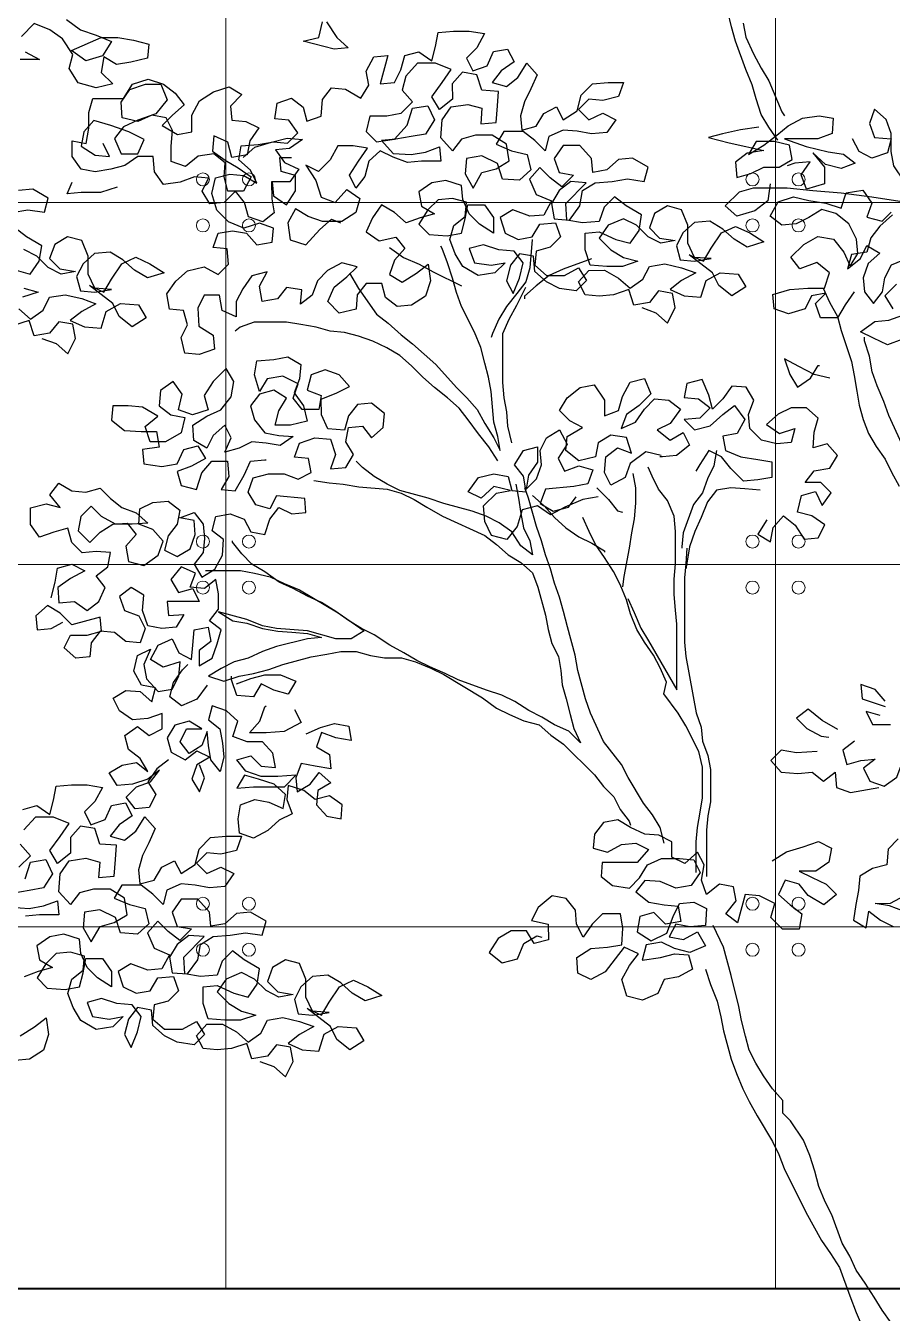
# Model space of a CAD drawing. Header units: millimetres. Extents: x 1564 to 2013, y 216 to 285.
# Drawn here: x 1677.94 to 1680.602, y 225.075 to 229.03 of the extents above; entities that cross this region are included whole.
import ezdxf

# ---------------------------------------------------------------- set-up
doc = ezdxf.new("R2010")
doc.units = ezdxf.units.MM
doc.header["$LTSCALE"] = 10
doc.layers.get('0').update_dxf_attribs({"color": 90})
doc.layers.add('CINZA', color=252, linetype='Continuous', lineweight=13)
doc.layers.add('PN 06', color=1, linetype='Continuous', lineweight=40)
doc.layers.add('ÁRVORE PRESERVADA', color=252, linetype='Continuous')

# ---------------------------------------------------------------- blocks, each defined once
blk = doc.blocks.new('A$C338F7350')
for points in [[(4.5165, 10.3636), (4.5265, 10.3093), (4.5562, 10.245), (4.5859, 10.1907), (4.6156, 10.1413), (4.6651, 10.0227), (4.675, 10.0079)], [(4.6504, 9.914), (4.6157, 9.9634), (4.586, 10.0128), (4.5662, 10.0721), (4.5513, 10.1264), (4.5266, 10.1857), (4.4869, 10.2944), (4.4721, 10.3487), (4.4572, 10.408)], [(2.9161, 10.3677), (2.9557, 10.3084), (3.0002, 10.2689), (2.9458, 10.2639), (2.8272, 10.2935), (2.8865, 10.3084), (2.9013, 10.3677)], [(1.9177, 10.3767), (1.9721, 10.3372), (2.0314, 10.3175), (2.0908, 10.2928), (2.0562, 10.2384), (1.992, 10.2186), (1.9376, 10.2581), (2.0512, 10.3076), (2.1155, 10.3076), (2.1748, 10.2978), (2.2341, 10.283), (2.2292, 10.2287), (2.165, 10.2138), (2.1106, 10.2039), (2.0612, 10.2335), (2.0513, 10.1741), (2.0958, 10.1297), (2.0316, 10.1148), (1.9624, 10.1345), (1.9278, 10.1889), (1.9425, 10.2432), (1.9029, 10.3025), (1.8535, 10.3371), (1.7941, 10.3617), (1.7448, 10.3123)], [(1.7596, 10.253), (1.814, 10.2233), (1.7399, 10.2233)], [(4.1271, 9.271), (4.1815, 9.2513), (4.226, 9.2118), (4.2556, 9.2711), (4.2456, 9.3255), (4.1913, 9.3353), (4.1567, 9.2908), (4.0974, 9.2808), (4.0776, 9.3401), (4.0183, 9.3203), (3.9639, 9.3153), (3.9096, 9.3202), (3.8848, 9.3696), (3.9243, 9.4141), (3.9836, 9.4142), (4.038, 9.3846), (4.0825, 9.3451), (4.1319, 9.3797), (4.1566, 9.4292), (4.2159, 9.4391), (4.2802, 9.4243), (4.3345, 9.4046), (4.2802, 9.3749), (4.2357, 9.3403), (4.2901, 9.3156), (4.3544, 9.3107), (4.3741, 9.375), (4.4284, 9.4047), (4.4976, 9.3998), (4.5273, 9.3504), (4.473, 9.3158), (4.4235, 9.3553), (4.3988, 9.4047), (4.3098, 9.4738), (4.3642, 9.4491), (4.3938, 9.4986), (4.4332, 9.5579), (4.4876, 9.5827), (4.542, 9.558), (4.5964, 9.5235), (4.5321, 9.5036), (4.4827, 9.5333), (4.4382, 9.5728), (4.3887, 9.6024), (4.3294, 9.5974), (4.285, 9.5578), (4.2603, 9.5083), (4.2752, 9.454), (4.3296, 9.4491), (4.3938, 9.459), (4.3295, 9.4639), (4.3048, 9.5183), (4.3047, 9.5875), (4.2799, 9.6467), (4.2256, 9.6615), (4.1762, 9.6318), (4.1565, 9.5774), (4.196, 9.5379), (4.2553, 9.5281), (4.201, 9.5182), (4.1515, 9.5428), (4.107, 9.5873), (4.0576, 9.6119), (3.9983, 9.5872), (3.9637, 9.5377), (4.0083, 9.4933), (4.0577, 9.4637), (4.1121, 9.4489), (4.0528, 9.4291), (3.9935, 9.429), (3.9292, 9.4339), (3.9094, 9.4932), (3.9093, 9.5574), (3.9637, 9.5624), (4.028, 9.5328), (4.0824, 9.5181), (4.1169, 9.5675), (4.1268, 9.6268), (4.0674, 9.6614), (4.0229, 9.6959), (3.9834, 9.6564), (3.9637, 9.602), (3.8994, 9.597), (3.8401, 9.6068), (3.8351, 9.671), (3.9141, 9.7502), (3.8548, 9.7551), (3.8103, 9.7205), (3.7807, 9.671), (3.7907, 9.6117), (3.85, 9.6068), (3.8895, 9.6612), (3.8993, 9.7205), (3.9487, 9.7502), (4.013, 9.7552), (4.0723, 9.7652), (4.1365, 9.7553), (4.1513, 9.8097), (4.092, 9.8443), (4.0376, 9.8393), (3.9931, 9.7997), (3.9388, 9.7898), (3.9338, 9.8441), (3.8893, 9.8935), (3.825, 9.8935), (3.7905, 9.844), (3.8103, 9.7896), (3.8647, 9.7798), (3.8202, 9.7353), (3.7757, 9.7698), (3.7361, 9.8093), (3.6966, 9.7648), (3.7214, 9.7055), (3.7807, 9.6809), (3.7511, 9.6265), (3.6968, 9.6215), (3.6325, 9.6462), (3.5831, 9.6165), (3.6029, 9.5572), (3.6524, 9.5325), (3.7067, 9.5424), (3.7363, 9.5919), (3.7956, 9.5969), (3.8155, 9.5425), (3.7759, 9.503), (3.7216, 9.4881), (3.7167, 9.4337), (3.7612, 9.3942), (3.8304, 9.3943), (3.8848, 9.424), (3.9145, 9.3746), (3.875, 9.335), (3.8107, 9.3448), (3.7612, 9.3695), (3.7167, 9.409), (3.7117, 9.4683), (3.6574, 9.4781), (3.6228, 9.4336), (3.608, 9.3743), (3.6328, 9.3249), (3.6574, 9.3842), (3.6722, 9.4435), (3.6376, 9.488), (3.5783, 9.4929), (3.5189, 9.5126), (3.4646, 9.4977), (3.4844, 9.4434), (3.5487, 9.4335), (3.603, 9.4435), (3.5635, 9.4039), (3.4993, 9.394), (3.4399, 9.4285), (3.4102, 9.4779), (3.3904, 9.5323), (3.4052, 9.5866), (3.4496, 9.6213), (3.4545, 9.6756), (3.4001, 9.6904), (3.3458, 9.6854), (3.3063, 9.6459), (3.2717, 9.5915), (3.3113, 9.552), (3.3805, 9.5471), (3.4349, 9.557), (3.4496, 9.6114), (3.4595, 9.6658), (3.5237, 9.6658), (3.5584, 9.6164), (3.5584, 9.5571), (3.504, 9.5917), (3.4645, 9.6312), (3.4397, 9.6855), (3.4347, 9.7399), (3.3754, 9.7596), (3.321, 9.7497), (3.2716, 9.715), (3.2816, 9.6607), (3.331, 9.631), (3.2767, 9.6162), (3.2223, 9.5964), (3.1778, 9.6359), (3.1283, 9.6655), (3.0938, 9.616), (3.0691, 9.5616), (3.1186, 9.5271), (3.1828, 9.5419), (3.2175, 9.4975), (3.178, 9.453), (3.1582, 9.3986), (3.2077, 9.369), (3.262, 9.4036), (3.3065, 9.4383), (3.3164, 9.374), (3.2967, 9.3147), (3.2424, 9.2801), (3.188, 9.2751), (3.1435, 9.3096), (3.1286, 9.364), (3.0693, 9.3639), (3.0347, 9.3194), (3.0299, 9.265), (2.9656, 9.2501), (2.9211, 9.2946), (2.9458, 9.349), (2.9951, 9.3886), (3.0346, 9.4281), (2.9753, 9.4429), (2.921, 9.4132), (2.8815, 9.3736), (2.8618, 9.3192), (2.8173, 9.2846), (2.8222, 9.339), (2.7629, 9.3488), (2.7283, 9.3043), (2.669, 9.2944), (2.6591, 9.3537), (2.6887, 9.408), (2.6294, 9.3932), (2.5948, 9.3437), (2.5702, 9.2943), (2.5702, 9.235), (2.5158, 9.2596), (2.5059, 9.3189), (2.4466, 9.3189), (2.4219, 9.2694), (2.4269, 9.2002), (2.4813, 9.1657), (2.4863, 9.1113), (2.427, 9.0915), (2.3727, 9.0964), (2.3578, 9.1557), (2.3824, 9.2051), (2.3676, 9.2595), (2.3132, 9.2644), (2.3033, 9.3237), (2.3378, 9.3731), (2.3823, 9.4127), (2.4465, 9.4276), (2.5009, 9.398), (2.5404, 9.4376), (2.5354, 9.4969), (2.481, 9.5018), (2.5007, 9.5562), (2.5551, 9.5661), (2.6095, 9.5563), (2.6491, 9.5118), (2.7084, 9.5217), (2.7133, 9.5761), (2.6589, 9.5958), (2.5996, 9.576), (2.5402, 9.6007), (2.4957, 9.6451), (2.4759, 9.7093), (2.4907, 9.7687), (2.545, 9.7835), (2.5994, 9.7787), (2.6488, 9.749), (2.6241, 9.7984), (2.5796, 9.8379), (2.5894, 9.8923), (2.6536, 9.8973), (2.7129, 9.9073), (2.7673, 9.9024), (2.8068, 9.9419), (2.7722, 9.9913), (2.7178, 9.9962), (2.7276, 10.0555), (2.782, 10.0754), (2.8265, 10.0408), (2.8414, 9.9865), (2.8957, 10.0063), (2.9006, 10.0705), (2.9352, 10.115), (2.9895, 10.1102), (3.0489, 10.0756), (3.0785, 10.1251), (3.0686, 10.1794), (3.0982, 10.2338), (3.1525, 10.2388), (3.123, 10.13), (3.1773, 10.135), (3.202, 10.1845), (3.2168, 10.2389), (3.2711, 10.2537), (3.3206, 10.2192), (3.3354, 10.2736), (3.3452, 10.3279), (3.4045, 10.3329), (3.4638, 10.333), (3.5231, 10.3232), (3.4935, 10.2688), (3.454, 10.2292), (3.4788, 10.1798), (3.5331, 10.1996), (3.5578, 10.254), (3.6122, 10.2639), (3.6369, 10.2145), (3.5875, 10.1799), (3.553, 10.1354), (3.6073, 10.1206), (3.6518, 10.1552), (3.6863, 10.2096), (3.7259, 10.1652), (3.7013, 10.1108), (3.6766, 10.0614), (3.6618, 10.007), (3.6668, 9.9526), (3.7212, 9.9675), (3.7508, 10.0169), (3.8002, 10.0417), (3.8249, 9.9923), (3.8793, 10.0269), (3.894, 10.0863), (3.9385, 10.1308), (3.9978, 10.1358), (4.0571, 10.1358), (4.0374, 10.0815), (3.9781, 10.0666), (3.9237, 10.0715), (3.8842, 10.0319), (3.9238, 9.9924), (3.9781, 10.0172), (4.0276, 9.9925), (3.993, 9.943), (3.9337, 9.938), (3.8793, 9.9479), (3.825, 9.9528), (3.7706, 9.928), (3.7558, 9.8736), (3.7163, 9.9131), (3.6718, 9.9477), (3.5976, 9.9476), (3.568, 9.8982), (3.6273, 9.8735), (3.6867, 9.8587), (3.7015, 9.7994), (3.6571, 9.7599), (3.5928, 9.7647), (3.573, 9.824), (3.5137, 9.8536), (3.4544, 9.8437), (3.4495, 9.7844), (3.4792, 9.73), (3.5137, 9.7894), (3.5681, 9.8043), (3.6175, 9.834), (3.6075, 9.8982), (3.5531, 9.9327), (3.4889, 9.9327), (3.4345, 9.9178), (3.4, 9.8733), (3.3555, 9.9227), (3.3603, 9.9919), (3.3949, 10.0413), (3.4591, 10.0513), (3.5135, 10.0365), (3.5086, 9.9772), (3.5679, 9.9822), (3.5728, 10.0464), (3.5777, 10.1008), (3.5134, 10.1057), (3.4936, 10.165), (3.4392, 10.1748), (3.3997, 10.1303), (3.3998, 10.071), (3.3504, 10.0314), (3.3207, 10.0808), (3.3602, 10.1352), (3.3948, 10.1847), (3.3354, 10.2093), (3.2662, 10.2093), (3.2218, 10.1598), (3.207, 10.1054), (3.2466, 10.061), (3.2022, 10.0164), (3.1478, 10.0065), (3.0835, 10.0064), (3.0688, 9.9471), (3.1083, 9.9076), (3.1775, 9.9176), (3.2269, 9.972), (3.2466, 10.0363), (3.3059, 10.0462), (3.3307, 9.9918), (3.2961, 9.9374), (3.2418, 9.9275), (3.1825, 9.9176), (3.1281, 9.9126), (3.1726, 9.8632), (3.2418, 9.8583), (3.2962, 9.8683), (3.3505, 9.8881), (3.3555, 9.8337), (3.2814, 9.8336), (3.227, 9.8287), (3.1727, 9.8484), (3.1232, 9.873), (3.0788, 9.8335), (3.064, 9.7741), (3.0294, 9.7296), (3.0047, 9.779), (3.0392, 9.8334), (3.0738, 9.8829), (3.0194, 9.8927), (2.9601, 9.8927), (2.9305, 9.8383), (2.886, 9.7937), (2.8366, 9.8184), (2.8762, 9.7591), (2.896, 9.6949), (2.9504, 9.6752), (2.9948, 9.7246), (3.0443, 9.6901), (3.0295, 9.6357), (2.9752, 9.6011), (2.901, 9.601), (2.8467, 9.6207), (2.7972, 9.6503), (2.7676, 9.5959), (2.7775, 9.5317), (2.8369, 9.512), (2.8912, 9.5713), (2.9356, 9.6109), (2.9702, 9.5961)], [(1.8238, 9.1525), (1.8782, 9.1328), (1.9227, 9.0933), (1.9523, 9.1526), (1.9424, 9.207), (1.888, 9.2168), (1.8534, 9.1723), (1.7941, 9.1624), (1.7743, 9.2216), (1.715, 9.2018)], [(1.7347, 9.2661), (1.7793, 9.2266), (1.8287, 9.2612), (1.8533, 9.3107), (1.9126, 9.3206), (1.9769, 9.3059), (2.0313, 9.2861), (1.9769, 9.2564), (1.9325, 9.2218), (1.9869, 9.1971), (2.0511, 9.1922), (2.0708, 9.2565), (2.1252, 9.2862), (2.1944, 9.2813), (2.2241, 9.2319), (2.1697, 9.1973), (2.1203, 9.2368), (2.0955, 9.2862), (2.0065, 9.3553), (2.0609, 9.3306), (2.0905, 9.3801), (2.13, 9.4394), (2.1843, 9.4642), (2.2387, 9.4395), (2.2931, 9.405), (2.2289, 9.3852), (2.1794, 9.4148), (2.1349, 9.4543), (2.0855, 9.4839), (2.0262, 9.4789), (1.9817, 9.4393), (1.957, 9.3899), (1.9719, 9.3355), (2.0263, 9.3306), (2.0905, 9.3406), (2.0263, 9.3454), (2.0015, 9.3998), (2.0014, 9.469), (1.9767, 9.5283), (1.9223, 9.543), (1.8729, 9.5133), (1.8532, 9.459), (1.8928, 9.4195), (1.9521, 9.4096), (1.8977, 9.3997), (1.8483, 9.4244), (1.8037, 9.4688), (1.7543, 9.4935)], [(1.7544, 9.3452), (1.8088, 9.3304), (1.7495, 9.3106)], [(1.7247, 9.4144), (1.7791, 9.3996), (1.8137, 9.449), (1.8235, 9.5084), (1.7641, 9.5429), (1.7196, 9.5775)], [(1.7097, 9.6368), (1.769, 9.6467), (1.8332, 9.6369), (1.848, 9.6912), (1.7887, 9.7258), (1.7343, 9.7208)], [(2.5971, 9.8472), (2.6415, 9.8868), (2.7058, 9.9066), (2.7651, 9.9215), (2.8244, 9.9166), (2.775, 9.882), (2.7206, 9.877), (2.7553, 9.8276), (2.8097, 9.8029), (2.7751, 9.7535), (2.7059, 9.7534), (2.706, 9.6891), (2.7159, 9.6348), (2.6715, 9.6001), (2.6171, 9.6199), (2.6022, 9.6742), (2.5676, 9.7187), (2.5231, 9.6741), (2.4688, 9.6692), (2.4391, 9.7185), (2.4637, 9.768), (2.4094, 9.7729), (2.355, 9.7531), (2.2908, 9.7431), (2.2561, 9.7925), (2.2511, 9.8518), (2.1918, 9.8518), (2.1424, 9.8171), (2.0881, 9.8022), (2.0288, 9.7923), (1.9744, 9.8021), (1.9397, 9.8515), (1.9397, 9.9108), (1.9941, 9.901), (2.0039, 9.9603), (2.0038, 10.0196), (2.0186, 10.074), (2.1372, 10.0741), (2.1718, 10.1285), (2.2311, 10.1484), (2.2904, 10.1286), (2.3349, 10.0941), (2.3696, 10.0496), (2.3251, 10.01), (2.2856, 9.9705), (2.3449, 9.9359), (2.3993, 9.9459), (2.3992, 10.0101), (2.4289, 10.0645), (2.4832, 10.0992), (2.5425, 10.119), (2.5919, 10.0894), (2.5475, 10.0448), (2.5525, 9.9905), (2.6069, 9.9856), (2.6563, 9.9609), (2.6217, 9.9115), (2.6119, 9.8571), (2.5526, 9.8472), (2.5377, 9.9065), (2.4833, 9.9311), (2.4785, 9.8718), (2.5279, 9.8372), (2.5774, 9.8076), (2.6268, 9.7731), (2.5972, 9.7187), (2.5379, 9.7186), (2.523, 9.773), (2.5279, 9.8274), (2.4834, 9.8619), (2.4241, 9.852), (2.3747, 9.8124), (2.3203, 9.8321), (2.3203, 9.8914), (2.3252, 9.9507), (2.3004, 10.0001), (2.246, 10.01), (2.1917, 9.9852), (2.1324, 10), (2.1274, 10.0593), (2.1619, 10.1087), (2.2212, 10.1286), (2.2805, 10.1286), (2.3053, 10.0693), (2.2609, 10.0149), (2.1917, 9.9902), (2.1373, 9.9654), (2.1028, 9.9209), (2.1275, 9.8616), (2.1918, 9.8617), (2.2165, 9.916), (2.1571, 9.9456), (2.0879, 9.9703), (2.0236, 9.99), (1.9841, 9.9455), (1.9743, 9.8911), (2.0287, 9.8566), (2.0831, 9.8517), (2.0583, 9.9011)], [(4.5762, 9.9633), (4.507, 9.9534), (4.4378, 9.9385), (4.3835, 9.9236), (4.4626, 9.9039), (4.5268, 9.8892), (4.5961, 9.8744), (4.5318, 9.8644), (4.4874, 9.8298), (4.4924, 9.7705), (4.5467, 9.7854), (4.5961, 9.8101), (4.6554, 9.8102), (4.7048, 9.8399), (4.6949, 9.8942), (4.6356, 9.909), (4.5664, 9.909), (4.5368, 9.8595), (4.596, 9.8942), (4.6454, 9.9337), (4.6899, 9.9684), (4.7442, 9.9981), (4.8085, 10.008), (4.8628, 9.9982), (4.8579, 9.9389), (4.8036, 9.9191), (4.6751, 9.9189), (4.7591, 9.8894), (4.8432, 9.8697), (4.9025, 9.8598), (4.947, 9.8253), (4.8927, 9.8055), (4.8333, 9.8202), (4.7839, 9.8647), (4.8284, 9.8103), (4.8285, 9.7461), (4.7593, 9.7263), (4.7395, 9.7806), (4.774, 9.8301), (4.7147, 9.8251), (4.6851, 9.8152)], [(4.5566, 9.731), (4.6852, 9.7311), (4.784, 9.7213), (4.8928, 9.7116), (5.0114, 9.6968), (5.135, 9.6772), (5.2338, 9.6575), (5.1745, 9.692), (5.1349, 9.7563), (5.0953, 9.8155), (5.0854, 9.8699), (5.0853, 9.9391), (5.0655, 9.9934), (5.021, 10.0329), (5.0012, 9.9785), (5.0211, 9.9242), (5.0853, 9.9193), (5.0705, 9.8649), (5.0113, 9.8451), (4.9618, 9.8698), (4.937, 9.9192)], [(2.7081, 9.754), (2.7131, 9.6997), (2.7626, 9.6651), (2.7971, 9.7195), (2.7971, 9.7788), (2.7427, 9.7936), (2.7377, 9.848), (2.7822, 9.848)], [(2.1128, 9.7331), (2.0486, 9.7132), (1.9745, 9.7132), (1.9201, 9.7082), (1.9398, 9.7527)], [(4.6209, 9.7459), (4.6111, 9.6816), (4.5617, 9.6421), (4.4925, 9.6222), (4.448, 9.6617), (4.5023, 9.7161), (4.5566, 9.731)], [(5.0905, 9.6277), (5.0411, 9.5832), (5.0066, 9.5387), (4.9918, 9.4843), (4.9325, 9.4744), (4.9177, 9.42), (4.9671, 9.4596), (4.9918, 9.509), (5.0412, 9.4794), (4.9968, 9.4398), (4.9771, 9.3854), (4.9821, 9.3311), (5.0167, 9.2866), (5.0513, 9.3311), (5.0611, 9.3855), (5.0858, 9.435), (5.1451, 9.4597)], [(5.1056, 9.3608), (5.0612, 9.3163), (5.0909, 9.2669)], [(4.9425, 9.331), (4.908, 9.2816), (4.8784, 9.2321), (4.8141, 9.2321), (4.7943, 9.2864), (4.8338, 9.326), (4.7794, 9.3161), (4.7548, 9.2666), (4.6905, 9.2468), (4.6362, 9.2665), (4.6312, 9.3209), (4.6954, 9.3407), (4.7646, 9.3457), (4.8288, 9.3458), (4.8486, 9.4051), (4.7991, 9.4446), (4.7349, 9.4198), (4.7002, 9.4643), (4.7496, 9.5137), (4.8039, 9.5434), (4.8633, 9.5336), (4.9028, 9.4842), (4.9276, 9.4299), (4.9572, 9.4793), (4.9522, 9.5337), (4.9225, 9.593), (4.8731, 9.6325), (4.8187, 9.6472), (4.7693, 9.6175), (4.7199, 9.5928), (4.6655, 9.5878), (4.621, 9.6223), (4.6506, 9.6767), (4.7099, 9.6966), (4.7692, 9.6818), (4.8335, 9.672), (4.8928, 9.6522), (4.9125, 9.7116), (4.9768, 9.7215), (5.0114, 9.6721), (4.9917, 9.6177), (5.051, 9.603), (5.0856, 9.6376)], [(3.005, 9.4034), (3.0397, 9.3441), (3.109, 9.2453), (3.1535, 9.2108), (3.2029, 9.1663), (3.2474, 9.1318), (3.3365, 9.0528), (3.4156, 8.9639), (3.4552, 8.9244), (3.4948, 8.8799), (3.5245, 8.8256), (3.5592, 8.7713), (3.5839, 8.7219), (3.574, 8.7762), (3.5591, 8.8306), (3.5491, 8.9492), (3.5392, 9.0035), (3.5243, 9.0579), (3.5094, 9.1172), (3.4846, 9.1765), (3.4351, 9.2753), (3.4153, 9.3296), (3.4004, 9.384), (3.3806, 9.4433), (3.3608, 9.4976), (3.3558, 9.5075)], [(3.1581, 9.5024), (3.2125, 9.4629), (3.2719, 9.4382), (3.3263, 9.4086), (3.4351, 9.3544)], [(3.7067, 9.5325), (3.6969, 9.4238), (3.6822, 9.3694), (3.6476, 9.3249), (3.6081, 9.2754), (3.5785, 9.226), (3.5538, 9.1716), (3.5489, 9.1568)], [(3.9341, 9.4586), (3.8255, 9.419), (3.7711, 9.3942), (3.7217, 9.3546), (3.6773, 9.315), (3.6773, 9.3052)], [(3.6284, 8.7516), (3.6135, 8.8158), (3.6085, 8.8702), (3.5985, 8.9245), (3.5936, 8.9838), (3.5934, 9.1716), (3.618, 9.226), (3.6476, 9.2804), (3.6822, 9.3496)], [(4.8239, 9.3458), (4.8487, 9.2914), (4.8784, 9.2371), (4.8932, 9.1827), (4.9329, 9.0641), (4.9428, 9.0098), (4.9528, 8.9505), (4.9627, 8.8961), (4.9776, 8.8418), (4.9974, 8.7874), (5.0271, 8.738), (5.0617, 8.6886), (5.0865, 8.6392), (5.1162, 8.5849)], [(3.5741, 8.6823), (3.5394, 8.7367), (3.4998, 8.786), (3.4602, 8.8404), (3.4256, 8.8848), (3.3811, 8.9243), (3.3316, 8.9638), (3.2871, 9.0033), (3.2426, 9.0478), (3.1981, 9.0873), (3.1486, 9.1169), (3.0942, 9.1415), (3.0398, 9.1612), (2.9855, 9.176), (2.9311, 9.1809), (2.8767, 9.1957), (2.8174, 9.2055), (2.763, 9.2154), (2.6394, 9.2152), (2.5851, 9.1954), (2.5653, 9.1806)], [(5.1601, 9.1928), (5.1256, 9.1483), (5.0712, 9.1285), (5.0168, 9.1532), (4.9674, 9.1778), (5.0217, 9.2174), (5.0761, 9.2224), (5.1304, 9.2422), (5.1799, 9.2126), (5.1898, 9.2077)], [(5.2342, 9.2226), (5.2343, 9.1633), (5.2245, 9.1089), (5.2097, 9.0496), (5.1999, 8.9309), (5.2, 8.8716), (5.1901, 8.8123), (5.1902, 8.753), (5.1655, 8.7035), (5.1259, 8.748), (5.0764, 8.8567), (5.0566, 8.911), (5.0318, 8.9703), (5.012, 9.0247), (5.0021, 9.084), (4.9822, 9.1433), (4.9822, 9.1581)], [(1.8595, 8.1568), (1.8743, 8.2162), (1.8841, 8.2705), (1.9385, 8.2854), (1.9879, 8.2608), (1.9336, 8.2311), (1.8842, 8.1964), (1.8892, 8.1371), (1.9485, 8.1421), (1.9979, 8.1075), (2.0424, 8.1422), (2.0671, 8.1966), (2.0324, 8.241), (2.0769, 8.2757), (2.0867, 8.33), (2.0323, 8.3349), (1.978, 8.3299), (1.9384, 8.3694), (1.9235, 8.4238), (1.8692, 8.4089), (1.8148, 8.3891), (1.7802, 8.4385), (1.7801, 8.5027), (1.8394, 8.5176), (1.8938, 8.5029), (1.8542, 8.5522), (1.8888, 8.5968), (1.9382, 8.5671), (1.9926, 8.5623), (2.0469, 8.5771), (2.0865, 8.5376), (2.131, 8.5031), (2.1854, 8.4833), (2.2299, 8.4438), (2.1706, 8.4389), (2.1064, 8.4388), (2.052, 8.4684), (2.0124, 8.5079), (1.9729, 8.4683), (1.9631, 8.4139), (2.0076, 8.3695), (2.0471, 8.4091), (2.0965, 8.4388), (2.1508, 8.4438), (2.1855, 8.3993), (2.146, 8.3548), (2.1559, 8.2955), (2.2152, 8.2807), (2.2696, 8.3203), (2.2893, 8.3747), (2.2497, 8.4192), (2.1953, 8.4389), (2.2002, 8.4982), (2.2496, 8.5229), (2.3089, 8.5279), (2.3534, 8.4934), (2.3436, 8.439), (2.3091, 8.3945), (2.2943, 8.3401), (2.3437, 8.3154), (2.3931, 8.3451), (2.4128, 8.3995), (2.4078, 8.4539), (2.3535, 8.4637), (2.4078, 8.4836), (2.4425, 8.4391), (2.4474, 8.3847), (2.4426, 8.3304), (2.408, 8.2859), (2.4377, 8.2365), (2.4871, 8.2662), (2.5167, 8.3205), (2.5216, 8.3799), (2.4771, 8.4144), (2.4919, 8.4688), (2.5462, 8.4787), (2.6006, 8.459), (2.6254, 8.4096), (2.6797, 8.3998), (2.6994, 8.4591), (2.734, 8.5036), (2.7835, 8.479), (2.8378, 8.4839), (2.8328, 8.5383), (2.7241, 8.5481), (2.6994, 8.4986), (2.645, 8.5134), (2.6153, 8.5628), (2.6351, 8.6172), (2.6943, 8.6321), (2.7537, 8.6321), (2.808, 8.6124), (2.8574, 8.6372), (2.8475, 8.6915), (2.7931, 8.6964), (2.8129, 8.7508), (2.8721, 8.7706), (2.9315, 8.7658), (2.9513, 8.7065), (2.9316, 8.6521), (2.9909, 8.6571), (3.0205, 8.7065), (2.9908, 8.7559), (3.0006, 8.8103), (3.055, 8.8153), (3.0896, 8.7708), (3.1341, 8.8104), (3.139, 8.8648), (3.0895, 8.9043), (3.0351, 8.8993), (3.0006, 8.8548), (2.9858, 8.8004), (2.9215, 8.8053), (2.8968, 8.8596), (2.8967, 8.9189), (2.956, 8.9437), (3.0054, 8.9685), (2.9658, 9.0129), (2.9114, 9.0326), (2.8571, 9.0128), (2.8423, 8.9535), (2.8967, 8.9338), (2.8869, 8.8794), (2.8226, 8.8793), (2.788, 8.9238), (2.8077, 8.9782), (2.7484, 9.0078), (2.6891, 8.9978), (2.6595, 8.9484), (2.6396, 9.0126), (2.6495, 9.067), (2.7137, 9.072), (2.7681, 9.0819), (2.8175, 9.0523), (2.8126, 8.9979), (2.7929, 8.9436), (2.8276, 8.8942), (2.8424, 8.8349), (2.7782, 8.82), (2.7189, 8.8199), (2.7337, 8.8743), (2.7633, 8.9238), (2.7138, 8.9534), (2.6595, 8.9385), (2.6249, 8.894), (2.6398, 8.8396), (2.6794, 8.7902), (2.7338, 8.7804), (2.7881, 8.7755), (2.7387, 8.7409), (2.6844, 8.7507), (2.63, 8.7556), (2.5806, 8.7308), (2.5262, 8.716), (2.5509, 8.7703), (2.5261, 8.8197), (2.4817, 8.7802), (2.457, 8.7307), (2.4076, 8.7603), (2.4026, 8.8196), (2.4569, 8.8543), (2.5112, 8.879), (2.5507, 8.9285), (2.5606, 8.9878), (2.5309, 9.0372), (2.4815, 8.9878), (2.4469, 8.9334), (2.4618, 8.879), (2.4025, 8.8592), (2.3481, 8.8789), (2.3629, 8.9382), (2.3283, 8.9876), (2.2789, 8.953), (2.274, 8.8937), (2.3185, 8.8591), (2.3729, 8.8493), (2.3581, 8.7899), (2.2988, 8.7553), (2.2395, 8.7552), (2.2197, 8.8145), (2.2691, 8.8541), (2.2098, 8.8887), (2.1554, 8.8935), (2.0961, 8.8935), (2.0912, 8.8391), (2.1406, 8.7996), (2.2049, 8.7947), (2.2642, 8.7948), (2.2741, 8.7355), (2.2099, 8.7256), (2.2149, 8.6712), (2.2841, 8.6614), (2.3434, 8.6713), (2.3681, 8.7257), (2.4224, 8.7406), (2.4521, 8.6912), (2.3978, 8.6615), (2.3434, 8.6417), (2.3583, 8.5873), (2.4176, 8.5725), (2.4373, 8.6368), (2.4768, 8.6813), (2.5361, 8.6814), (2.5411, 8.6221), (2.5115, 8.5726), (2.5659, 8.5677), (2.6004, 8.6271), (2.6251, 8.6814), (2.6795, 8.6864), (2.6844, 8.6864)], [(4.8489, 8.9998), (4.7896, 9.0146), (4.7303, 9.0442), (4.6759, 9.0738), (4.6957, 9.0145), (4.7254, 8.9651), (4.7748, 8.9997), (4.8044, 9.0492), (4.8093, 9.0492)], [(4.2017, 8.7027), (4.1424, 8.7174), (4.0831, 8.6729), (4.0634, 8.6185), (4.0091, 8.5888), (3.9843, 8.6382), (3.9892, 8.6975), (4.0337, 8.7322), (4.088, 8.7124), (4.0682, 8.7717), (4.0089, 8.7816), (3.9595, 8.7519), (3.9497, 8.6975), (3.8854, 8.6826), (3.836, 8.7221), (3.8409, 8.7765), (3.9001, 8.8111), (3.8507, 8.8358), (3.8111, 8.8753), (3.8407, 8.9247), (3.8901, 8.9643), (3.9445, 8.9743), (3.9841, 8.915), (3.9841, 8.8557), (4.0385, 8.8755), (4.0533, 8.9299), (4.0829, 8.9843), (4.1372, 8.9992), (4.162, 8.9399), (4.1175, 8.8953), (4.0681, 8.8607), (4.0484, 8.8063), (4.1028, 8.8311), (4.1373, 8.8805), (4.1768, 8.9201), (4.2312, 8.9152), (4.2757, 8.8807), (4.2362, 8.8263), (4.1868, 8.8015), (4.2363, 8.762), (4.2857, 8.7917), (4.3104, 8.7423), (4.261, 8.7027), (4.2067, 8.6977), (4.1968, 8.6977)], [(4.6072, 8.4559), (4.5727, 8.4015), (4.6221, 8.3719), (4.632, 8.4263), (4.6715, 8.4708), (4.716, 8.4362), (4.7506, 8.3819), (4.805, 8.3869), (4.8297, 8.4363), (4.7802, 8.4709), (4.7258, 8.4857), (4.7406, 8.5499), (4.795, 8.5648), (4.8197, 8.5105), (4.8543, 8.5599), (4.8147, 8.5994), (4.7554, 8.5994), (4.7899, 8.6439), (4.8492, 8.6538), (4.8789, 8.7033), (4.8393, 8.7477), (4.7849, 8.7329), (4.7898, 8.7922), (4.8046, 8.8465), (4.7601, 8.886), (4.7008, 8.886), (4.6514, 8.8612), (4.6069, 8.8217), (4.6564, 8.7871), (4.7157, 8.8069), (4.7009, 8.7525), (4.6465, 8.7476), (4.5872, 8.7623), (4.5427, 8.8068), (4.5377, 8.8611), (4.5574, 8.9155), (4.5277, 8.9649), (4.4733, 8.9698), (4.4388, 8.9203), (4.3993, 8.8808), (4.3844, 8.9351), (4.3596, 8.9944), (4.3003, 8.9795), (4.2905, 8.9252), (4.3449, 8.9203), (4.3894, 8.8857), (4.3499, 8.8461), (4.2906, 8.8411), (4.3301, 8.8016), (4.3894, 8.8165), (4.4388, 8.861), (4.4833, 8.8957), (4.5229, 8.8413), (4.4933, 8.787), (4.4389, 8.777), (4.4488, 8.7227), (4.5082, 8.698), (4.5724, 8.6882), (4.6268, 8.6783), (4.6269, 8.619), (4.5725, 8.6091), (4.5181, 8.6041), (4.4687, 8.6535), (4.434, 8.6979), (4.3846, 8.7226), (4.35, 8.6682), (4.3352, 8.6435)], [(3.9597, 8.5443), (3.9004, 8.5343), (3.8312, 8.5046), (3.7769, 8.4749), (3.7274, 8.5095), (3.6681, 8.4946), (3.6484, 8.4303), (3.6089, 8.3809), (3.5496, 8.3956), (3.5248, 8.45), (3.5199, 8.5093), (3.5692, 8.5588), (3.6236, 8.5687), (3.5593, 8.5835), (3.5099, 8.5389), (3.4605, 8.5636), (3.5, 8.618), (3.5593, 8.6329), (3.6137, 8.623), (3.6285, 8.5687), (3.6829, 8.5638), (3.673, 8.6231), (3.6383, 8.6675), (3.6729, 8.7219), (3.7272, 8.7368), (3.7273, 8.6775), (3.6927, 8.6281), (3.6829, 8.5737), (3.7224, 8.6133), (3.7421, 8.6676), (3.7371, 8.722), (3.7618, 8.7715), (3.8112, 8.8012), (3.8409, 8.7468), (3.8063, 8.6924), (3.8311, 8.643), (3.8855, 8.6628), (3.9398, 8.6481), (3.9201, 8.5937), (3.8658, 8.5837), (3.757, 8.5738), (3.7373, 8.5194), (3.7868, 8.4898), (3.8461, 8.5046), (3.8757, 8.5442)], [(4.4142, 8.7226), (4.4044, 8.6633), (4.3797, 8.6139), (4.36, 8.5595), (4.3255, 8.515), (4.286, 8.4062), (4.2811, 8.3518), (4.2811, 8.3469)], [(3.6433, 8.5934), (3.6533, 8.5391), (3.6632, 8.4798), (3.6731, 8.4254), (3.6979, 8.376), (3.7078, 8.3216), (3.6633, 8.3562), (3.6287, 8.4105), (3.5792, 8.4451), (3.5298, 8.4698), (3.4754, 8.4895), (3.3666, 8.519), (3.3073, 8.5387), (3.1985, 8.5683), (3.1491, 8.593), (3.0996, 8.6226), (3.0551, 8.6571), (3.0304, 8.6818)], [(4.0737, 8.1539), (4.0985, 8.0996), (4.1233, 8.0403), (4.153, 7.9909), (4.2619, 7.8032), (4.2617, 7.9366), (4.2616, 8.0553), (4.2566, 8.1096), (4.2516, 8.1689), (4.2516, 8.2282), (4.2565, 8.2875), (4.2564, 8.4111), (4.2514, 8.4704), (4.2266, 8.5297), (4.192, 8.5741), (4.1672, 8.6236), (4.1523, 8.6581)], [(2.8674, 8.6075), (2.9267, 8.5977), (2.981, 8.5928), (3.0404, 8.583), (3.1491, 8.5732), (3.2035, 8.5584), (3.2529, 8.5337), (3.3024, 8.5041), (3.3617, 8.4696), (3.5249, 8.3956), (3.5694, 8.3611), (3.6139, 8.3216), (3.6634, 8.2919), (3.7079, 8.2524), (3.7277, 8.1981), (3.7575, 8.0894), (3.7674, 8.035), (3.7823, 7.9807), (3.807, 7.9313), (3.817, 7.8769), (3.822, 7.8226), (3.8368, 7.7682), (3.8517, 7.7089), (3.8666, 7.6546), (3.8914, 7.6002), (3.8468, 7.6446), (3.7925, 7.6693), (3.743, 7.6989), (3.6936, 7.7236), (3.6392, 7.7581), (3.5897, 7.7828), (3.5304, 7.8025), (3.4216, 7.842), (3.3722, 7.8666), (3.3128, 7.8913), (3.2634, 7.916), (3.2139, 7.9456), (3.1595, 7.9752), (3.1002, 8.0147), (3.0507, 8.0393), (3.0013, 8.0689), (2.9518, 8.1035), (2.8974, 8.138), (2.843, 8.1627), (2.7887, 8.1923), (2.7343, 8.217), (2.6799, 8.2564), (2.6304, 8.2861), (2.5908, 8.3256), (2.5562, 8.37), (2.5562, 8.375)], [(4.0931, 8.6334), (4.103, 8.579), (4.1031, 8.5197), (4.0982, 8.4604), (4.0883, 8.406), (4.0785, 8.3467), (4.0588, 8.2379), (4.0539, 8.1984)], [(4.213, 7.215), (4.1981, 7.2743), (4.1684, 7.3237), (4.1338, 7.3681), (4.0744, 7.4669), (4.0496, 7.5163), (3.9803, 7.6052), (3.9308, 7.7139), (3.911, 7.7683), (3.8812, 7.877), (3.8713, 7.9363), (3.8415, 8.045), (3.8267, 8.1043), (3.8118, 8.1586), (3.792, 8.213), (3.7771, 8.2673), (3.7573, 8.3217), (3.7424, 8.376), (3.7226, 8.4304), (3.6928, 8.5391), (3.6779, 8.5786)], [(3.9547, 8.5789), (3.9992, 8.5344), (4.0339, 8.49), (4.0537, 8.4851)], [(4.5824, 8.5696), (4.5231, 8.5745), (4.4687, 8.5793), (4.4144, 8.5694), (4.3798, 8.5249), (4.3552, 8.4656), (4.3305, 8.4112), (4.3108, 8.3518), (4.301, 8.2975), (4.296, 8.2678)], [(3.7076, 8.549), (3.7521, 8.5095), (3.7917, 8.465), (3.8362, 8.4255), (3.8857, 8.391), (3.9351, 8.3663), (3.9846, 8.3367), (3.9846, 8.3318)], [(4.3366, 7.1014), (4.3365, 7.22), (4.3414, 7.2744), (4.3513, 7.3337), (4.3611, 7.3881), (4.361, 7.5067), (4.3461, 7.566), (4.2966, 7.6648), (4.2669, 7.7142), (4.2125, 7.7883), (4.2223, 7.8328), (4.1975, 7.8872), (4.1728, 7.9366), (4.1381, 7.9859), (4.1084, 8.0353), (4.0837, 8.0946), (4.0688, 8.149), (4.044, 8.2083), (4.0193, 8.2577), (3.9846, 8.312), (3.95, 8.3614), (3.9252, 8.4108), (3.9005, 8.4651)], [(4.3009, 8.3469), (4.296, 8.2876), (4.2911, 8.2332), (4.2914, 7.9861), (4.2963, 7.9317), (4.3361, 7.7143), (4.3559, 7.6599), (4.3609, 7.6056), (4.3807, 7.5512), (4.3907, 7.4969), (4.3908, 7.3733), (4.3809, 7.3189), (4.376, 7.2646), (4.3762, 7.0866)], [(2.3098, 7.5345), (2.2654, 7.4999), (2.2308, 7.4504), (2.2605, 7.401), (2.2359, 7.3516), (2.1815, 7.3466), (2.1469, 7.391), (2.1864, 7.4306), (2.2407, 7.4504), (2.2753, 7.4949), (2.2308, 7.4603), (2.1715, 7.4405), (2.1122, 7.4355), (2.0825, 7.4849), (2.1319, 7.5146), (2.1863, 7.5245), (2.2308, 7.49), (2.2011, 7.5394), (2.1566, 7.5739), (2.1417, 7.6283), (2.1911, 7.6629), (2.2356, 7.6283), (2.285, 7.6531), (2.285, 7.7124), (2.2306, 7.6926), (2.1713, 7.6876), (2.1219, 7.7222), (2.0971, 7.7716), (2.1465, 7.8013), (2.2009, 7.7964), (2.2454, 7.7569), (2.2602, 7.8112), (2.2058, 7.8211), (2.1761, 7.8754), (2.1909, 7.9347), (2.2403, 7.9595), (2.2156, 7.9002), (2.2255, 7.8458), (2.2701, 7.7964), (2.3244, 7.8064), (2.3491, 7.8558), (2.354, 7.9102), (2.2897, 7.8903), (2.2403, 7.92), (2.2699, 7.9744), (2.3242, 7.9991), (2.349, 7.9448), (2.3985, 7.9201), (2.4033, 7.9745), (2.4082, 8.0338), (2.4626, 8.0437), (2.4725, 7.9894), (2.4281, 7.9547), (2.4281, 7.8954), (2.4775, 7.9251), (2.4972, 7.9795), (2.512, 8.0339), (2.4675, 8.0684), (2.5021, 8.113), (2.502, 8.1723), (2.4921, 8.2266), (2.4476, 8.192), (2.3933, 8.1969), (2.413, 8.2513), (2.3586, 8.2759), (2.3191, 8.2265), (2.3488, 8.1771), (2.4031, 8.1919), (2.4279, 8.1425), (2.3043, 8.1424), (2.3093, 8.0881), (2.3686, 8.0931), (2.339, 8.0436), (2.2847, 8.0386), (2.2303, 8.0485), (2.2105, 8.1077), (2.2154, 8.1671), (2.1659, 8.1967), (2.1215, 8.162), (2.1413, 8.1077), (2.1957, 8.088), (2.2204, 8.0386), (2.2007, 7.9842), (2.1463, 7.9891), (2.1018, 8.0236), (2.0474, 8.0285), (2.0129, 7.984), (2.008, 7.9296), (1.9536, 7.9246), (1.9091, 7.9641), (1.9338, 8.0136), (1.998, 8.0136), (2.0524, 8.0285), (2.0474, 8.0829), (1.9387, 8.0531), (1.8942, 8.0976), (1.8447, 8.1272), (1.8003, 8.0876), (1.8053, 8.0332), (1.8596, 8.0382), (1.9041, 8.063)], [(2.4525, 8.2612), (2.586, 8.2613), (2.6403, 8.2515), (2.6997, 8.2367), (2.754, 8.212), (2.8134, 8.1874), (2.9617, 8.0985), (3.0606, 8.0294), (3.0112, 7.9997), (2.9519, 7.9997), (2.8432, 8.0292), (2.7245, 8.039), (2.6702, 8.0489), (2.6108, 8.0735), (2.5021, 8.1031), (2.5565, 8.0685), (2.6108, 8.0587), (2.6702, 8.039), (2.7295, 8.0291), (2.7839, 8.0242), (2.8432, 8.0194), (2.8976, 8.0046), (2.8432, 7.9996), (2.7246, 7.9698), (2.6703, 7.95), (2.6159, 7.9252), (2.5616, 7.9104), (2.5122, 7.8856), (2.4628, 7.8559), (2.5221, 7.8362), (2.5814, 7.856), (2.6357, 7.866), (2.695, 7.8808), (2.7494, 7.9007), (2.8581, 7.9304), (2.9174, 7.9403), (2.9717, 7.9503), (3.0311, 7.9503), (3.0854, 7.9356), (3.1398, 7.9257), (3.2041, 7.9258), (3.2584, 7.911), (3.3178, 7.8863), (3.3672, 7.8617), (3.5156, 7.7729), (3.57, 7.7334), (3.6194, 7.7087), (3.6738, 7.684), (3.7331, 7.6693), (3.7777, 7.6298), (3.8271, 7.5952), (3.9458, 7.4767), (3.9805, 7.4322), (4.0201, 7.3927), (4.0448, 7.3433), (4.0795, 7.2989), (4.0844, 7.2841)], [(2.4579, 7.8213), (2.4184, 7.7669), (2.3591, 7.7421), (2.3146, 7.7767), (2.3293, 7.8311), (2.3639, 7.8805), (2.3836, 7.9003)], [(2.5715, 7.8264), (2.6259, 7.8462), (2.6802, 7.8611), (2.7395, 7.8611), (2.7989, 7.8364), (2.7693, 7.787), (2.7149, 7.8018), (2.6654, 7.8264), (2.6358, 7.777), (2.5716, 7.7819), (2.5517, 7.8412), (2.5517, 7.856)], [(5.0626, 7.7594), (5.023, 7.8039), (4.9686, 7.8236), (4.9736, 7.7692), (5.0626, 7.7397)], [(2.8386, 7.6338), (2.8929, 7.6586), (2.9473, 7.6735), (3.0017, 7.6636), (3.0116, 7.6093), (2.9523, 7.6191), (2.8979, 7.6388), (2.8782, 7.5845), (2.9276, 7.5548), (2.9326, 7.5005), (2.8733, 7.5103), (2.8189, 7.5201), (2.7992, 7.4658), (2.8042, 7.4114), (2.8536, 7.4411), (2.8882, 7.4856), (2.9327, 7.4461), (2.8833, 7.4164), (2.8784, 7.362), (2.918, 7.3176), (2.9723, 7.3078), (2.9772, 7.3621), (2.9278, 7.3967), (2.8734, 7.3818), (2.8289, 7.4164), (2.7696, 7.4361), (2.7647, 7.3817), (2.7845, 7.3274), (2.7351, 7.3026), (2.6907, 7.263), (2.6363, 7.2333), (2.5819, 7.253), (2.5769, 7.3074), (2.5868, 7.3618), (2.6411, 7.3816), (2.6955, 7.3718), (2.7499, 7.3471), (2.7597, 7.4015), (2.7152, 7.441), (2.6559, 7.4607), (2.6015, 7.4755), (2.5719, 7.426), (2.6361, 7.431), (2.7548, 7.4311), (2.7992, 7.4756), (2.73, 7.4706), (2.6658, 7.4706), (2.6064, 7.4903), (2.5718, 7.5347), (2.6261, 7.5496), (2.6657, 7.5101), (2.7201, 7.5052), (2.7102, 7.5596), (2.6706, 7.604), (2.6113, 7.604), (2.5569, 7.6237), (2.5766, 7.683), (2.5321, 7.7225), (2.4777, 7.7422), (2.4629, 7.6879), (2.5074, 7.6533), (2.5174, 7.599), (2.5224, 7.5446), (2.5076, 7.4902), (2.4729, 7.5347), (2.463, 7.589), (2.458, 7.6434), (2.4383, 7.589), (2.3889, 7.5593), (2.3543, 7.6037), (2.3789, 7.6532), (2.4382, 7.6532), (2.3888, 7.6829), (2.3344, 7.668), (2.3048, 7.6185), (2.3197, 7.5642), (2.3741, 7.5346), (2.4185, 7.5692), (2.468, 7.5445), (2.4186, 7.5148), (2.3989, 7.4605), (2.4286, 7.4111), (2.4483, 7.4654), (2.4285, 7.5148)], [(2.794, 7.7277), (2.8188, 7.6783), (2.7546, 7.6437), (2.6854, 7.6386), (2.6211, 7.6386), (2.6606, 7.6831), (2.6803, 7.7375), (2.6853, 7.7424)], [(4.8798, 7.6505), (4.8205, 7.6851), (4.7661, 7.7295), (4.7216, 7.6949), (4.7612, 7.6554), (4.8156, 7.6258), (4.8452, 7.6209)], [(5.0429, 7.7051), (4.9885, 7.7198), (5.0132, 7.6704), (5.0824, 7.6705)], [(4.8008, 7.5664), (4.7217, 7.5614), (4.6624, 7.5713), (4.6229, 7.5317), (4.6625, 7.4872), (4.7268, 7.4824), (4.7811, 7.4873), (4.8256, 7.4528), (4.8701, 7.4874), (4.8751, 7.4281), (4.9295, 7.4084), (5.0382, 7.4283)], [(4.9441, 7.6061), (4.8997, 7.5715), (4.9145, 7.5171), (4.9689, 7.532), (5.0232, 7.537), (4.9788, 7.5024), (5.0036, 7.453), (5.0579, 7.4332), (5.1073, 7.4679), (5.1271, 7.5223), (5.1616, 7.5668), (5.122, 7.5915)], [(2.6601, 6.3764), (2.7145, 6.3566), (2.759, 6.3172), (2.7886, 6.3765), (2.7787, 6.4308), (2.7243, 6.4407), (2.6897, 6.3962), (2.6304, 6.3862), (2.6106, 6.4455), (2.5513, 6.4257), (2.497, 6.4207), (2.4426, 6.4256), (2.4178, 6.475), (2.4573, 6.5195), (2.5166, 6.5196), (2.571, 6.49), (2.6156, 6.4505), (2.6649, 6.4851), (2.6896, 6.5346), (2.7489, 6.5445), (2.8132, 6.5297), (2.8676, 6.51), (2.8132, 6.4803), (2.7688, 6.4457), (2.8232, 6.421), (2.8874, 6.4161), (2.9071, 6.4804), (2.9615, 6.5101), (3.0307, 6.5052), (3.0604, 6.4558), (3.006, 6.4212), (2.9566, 6.4607), (2.9318, 6.5101), (2.8428, 6.5792), (2.8972, 6.5545), (2.9268, 6.604), (2.9663, 6.6633), (3.0206, 6.6881), (3.075, 6.6634), (3.1294, 6.6289), (3.0652, 6.609), (3.0157, 6.6386), (2.9712, 6.6781), (2.9217, 6.7078), (2.8624, 6.7028), (2.818, 6.6632), (2.7933, 6.6137), (2.8082, 6.5594), (2.8626, 6.5545), (2.9268, 6.5644), (2.8626, 6.5693), (2.8378, 6.6237), (2.8377, 6.6928), (2.813, 6.7521), (2.7586, 6.7669), (2.7092, 6.7372), (2.6895, 6.6828), (2.7291, 6.6433), (2.7884, 6.6335), (2.734, 6.6236), (2.6846, 6.6482), (2.64, 6.6927), (2.5906, 6.7173), (2.5313, 6.6926), (2.4968, 6.6431), (2.5413, 6.5987), (2.5907, 6.5691), (2.6451, 6.5543), (2.5858, 6.5345), (2.5265, 6.5344), (2.4623, 6.5393), (2.4424, 6.5986), (2.4424, 6.6628), (2.4967, 6.6678), (2.561, 6.6382), (2.6154, 6.6235), (2.6499, 6.6729), (2.6598, 6.7322), (2.6004, 6.7668), (2.5559, 6.8013), (2.5164, 6.7617), (2.4967, 6.7074), (2.4324, 6.7024), (2.3731, 6.7122), (2.3681, 6.7764), (2.4471, 6.8556), (2.3878, 6.8605), (2.3434, 6.8258), (2.3138, 6.7764), (2.3237, 6.7171), (2.383, 6.7122), (2.4225, 6.7666), (2.4323, 6.8259), (2.4817, 6.8556), (2.546, 6.8606), (2.6053, 6.8706), (2.6695, 6.8607), (2.6843, 6.9151), (2.625, 6.9497), (2.5706, 6.9447), (2.5262, 6.9051), (2.4718, 6.8952), (2.4668, 6.9495), (2.4223, 6.9989), (2.358, 6.9988), (2.3235, 6.9494), (2.3433, 6.895), (2.3977, 6.8852), (2.3532, 6.8407), (2.3087, 6.8752), (2.2692, 6.9147), (2.2297, 6.8702), (2.2544, 6.8109), (2.3138, 6.7863), (2.2841, 6.7319), (2.2298, 6.7269), (2.1655, 6.7515), (2.1161, 6.7218), (2.1359, 6.6626), (2.1854, 6.6379), (2.2397, 6.6478), (2.2694, 6.6973), (2.3287, 6.7023), (2.3485, 6.6479), (2.309, 6.6083), (2.2546, 6.5935), (2.2497, 6.5391), (2.2942, 6.4996), (2.3634, 6.4997), (2.4178, 6.5294), (2.4475, 6.48), (2.408, 6.4404), (2.3437, 6.4502), (2.2943, 6.4749), (2.2498, 6.5144), (2.2448, 6.5737), (2.1904, 6.5835), (2.1558, 6.539), (2.141, 6.4797), (2.1658, 6.4303), (2.1905, 6.4896), (2.2052, 6.5489), (2.1706, 6.5934), (2.1113, 6.5983), (2.052, 6.618), (1.9976, 6.6031), (2.0174, 6.5488), (2.0817, 6.5389), (2.136, 6.5489), (2.0965, 6.5093), (2.0323, 6.4994), (1.973, 6.5339), (1.9433, 6.5833), (1.9234, 6.6376), (1.9382, 6.692), (1.9827, 6.7267), (1.9876, 6.781), (1.9332, 6.7958), (1.8788, 6.7908), (1.8393, 6.7512), (1.8048, 6.6968), (1.8443, 6.6573), (1.9135, 6.6525), (1.9679, 6.6624), (1.9827, 6.7168), (1.9925, 6.7712), (2.0568, 6.7712), (2.0914, 6.7218), (2.0915, 6.6625), (2.0371, 6.6971), (1.9975, 6.7366), (1.9727, 6.7909), (1.9677, 6.8453), (1.9084, 6.865), (1.854, 6.8551), (1.8046, 6.8204), (1.8146, 6.766), (1.864, 6.7364), (1.8097, 6.7216), (1.7553, 6.7017)], [(1.7407, 6.4744), (1.795, 6.509), (1.8395, 6.5437), (1.8494, 6.4794), (1.8297, 6.4201), (1.7754, 6.3854), (1.721, 6.3805)], [(1.7498, 7.3443), (1.8042, 7.3591), (1.8536, 7.3246), (1.8684, 7.379), (1.8782, 7.4333), (1.9375, 7.4383), (1.9968, 7.4384), (2.0562, 7.4286), (2.0266, 7.3742), (1.987, 7.3346), (2.0118, 7.2852), (2.0662, 7.305), (2.0908, 7.3594), (2.1452, 7.3693), (2.1699, 7.3199), (2.1205, 7.2853), (2.086, 7.2408), (2.1404, 7.226), (2.1848, 7.2606), (2.2194, 7.315), (2.2589, 7.2706), (2.2343, 7.2162), (2.2096, 7.1668), (2.1948, 7.1124), (2.1998, 7.058), (2.2542, 7.0729), (2.2838, 7.1223), (2.3332, 7.1471), (2.358, 7.0977), (2.4123, 7.1323), (2.4271, 7.1917), (2.4715, 7.2362), (2.5308, 7.2412), (2.5901, 7.2412), (2.5704, 7.1869), (2.5111, 7.172), (2.4567, 7.1769), (2.4172, 7.1373), (2.4568, 7.0978), (2.5111, 7.1225), (2.5606, 7.0979), (2.526, 7.0484), (2.4667, 7.0434), (2.4124, 7.0533), (2.358, 7.0582), (2.3036, 7.0334), (2.2889, 6.979), (2.2493, 7.0185), (2.2048, 7.0531), (2.1306, 7.053), (2.101, 7.0036), (2.1604, 6.9789), (2.2197, 6.9641), (2.2346, 6.9048), (2.1901, 6.8652), (2.1259, 6.8701), (2.106, 6.9294), (2.0467, 6.959), (1.9874, 6.9491), (1.9825, 6.8898), (2.0122, 6.8354), (2.0468, 6.8948), (2.1011, 6.9096), (2.1505, 6.9393), (2.1406, 7.0036), (2.0862, 7.0381), (2.0219, 7.0381), (1.9676, 7.0232), (1.933, 6.9787), (1.8885, 7.0281), (1.8934, 7.0973), (1.9279, 7.1467), (1.9922, 7.1567), (2.0465, 7.1419), (2.0416, 7.0826), (2.101, 7.0876), (2.1058, 7.1518), (2.1107, 7.2062), (2.0465, 7.2111), (2.0266, 7.2704), (1.9723, 7.2802), (1.9328, 7.2357), (1.9328, 7.1764), (1.8834, 7.1368), (1.8537, 7.1862), (1.8932, 7.2406), (1.9278, 7.2901), (1.8684, 7.3147), (1.7993, 7.3146), (1.7548, 7.2652)], [(1.74, 7.2108), (1.7796, 7.1664), (1.7352, 7.1218)], [(1.7599, 7.0774), (1.7796, 7.1416), (1.8389, 7.1516), (1.8637, 7.0972), (1.8292, 7.0428), (1.7748, 7.0329), (1.7155, 7.023)], [(1.7057, 6.9686), (1.7749, 6.9637), (1.8292, 6.9736), (1.8836, 6.9935), (1.8886, 6.9391), (1.8144, 6.939), (1.7601, 6.934)], [(4.6282, 7.1462), (4.6825, 7.1808), (4.7468, 7.2007), (4.8061, 7.2205), (4.8555, 7.1958), (4.8457, 7.1414), (4.7963, 7.1068), (4.732, 7.1067), (4.7815, 7.0821), (4.8359, 7.0574), (4.8755, 7.0179), (4.8261, 6.9783), (4.7667, 7.0129), (4.7321, 7.0573), (4.6777, 7.0721), (4.653, 7.0177), (4.6976, 6.9782), (4.7421, 6.9436), (4.7322, 6.8843), (4.668, 6.8843), (4.6235, 6.9287), (4.6382, 6.9831), (4.5789, 7.0127), (4.5245, 7.0176), (4.495, 6.9088), (4.4505, 6.9434), (4.49, 6.9928), (4.48, 7.0472), (4.4257, 7.057), (4.3763, 7.0174), (4.3564, 7.0718), (4.3663, 7.1311), (4.3415, 7.1805), (4.2921, 7.136), (4.2427, 7.1607), (4.2426, 7.22), (4.1932, 7.2446), (4.1388, 7.2495), (4.0844, 7.2742), (4.035, 7.3038), (3.9806, 7.2939), (3.9461, 7.2493), (3.9412, 7.195), (3.9955, 7.1802), (4.0499, 7.2099), (4.1042, 7.2149), (4.1537, 7.1902), (4.1093, 7.1408), (3.9758, 7.1406), (3.9709, 7.0863), (4.0154, 7.0517), (4.0797, 7.0419), (4.1192, 7.0815), (4.1488, 7.1309), (4.2031, 7.1557), (4.2723, 7.1557), (4.3267, 7.1508), (4.3515, 7.1014), (4.3169, 7.052), (4.2576, 7.042), (4.1983, 7.0667), (4.139, 7.0716), (4.1044, 7.0271), (4.1539, 6.9876), (4.2132, 6.9778), (4.2676, 6.9729), (4.2775, 6.9136), (4.2182, 6.9036), (4.1737, 6.9481), (4.1193, 6.9332), (4.1095, 6.8739), (4.1639, 6.8393), (4.2232, 6.869), (4.2478, 6.9333), (4.2725, 6.9827), (4.3269, 6.9877), (4.3763, 6.9631), (4.3714, 6.8988), (4.3121, 6.8938), (4.2577, 6.9037), (4.2331, 6.8542), (4.2875, 6.8444), (4.3418, 6.8741), (4.3715, 6.8197), (4.3122, 6.795), (4.2529, 6.8097), (4.2034, 6.8344), (4.1441, 6.8245), (4.1294, 6.7651), (4.1986, 6.7751), (4.2529, 6.79), (4.3073, 6.7851), (4.3222, 6.7307), (4.2678, 6.701), (4.2135, 6.6911), (4.1888, 6.6367), (4.1295, 6.6119), (4.0702, 6.6267), (4.0504, 6.6909), (4.08, 6.7453), (4.1145, 6.7898), (4.0601, 6.8145), (4.0256, 6.77), (3.9861, 6.7205), (3.9317, 6.6908), (3.8823, 6.7155), (3.8773, 6.7748), (3.9316, 6.8095), (3.9959, 6.8145), (4.0502, 6.8244), (4.0551, 6.8886), (4.0452, 6.943), (3.976, 6.9429), (3.9365, 6.9034), (3.9019, 6.8539), (3.8772, 6.9033), (3.8722, 6.9577), (3.8375, 7.0021), (3.7832, 7.012), (3.7288, 6.9674), (3.7042, 6.918), (3.7684, 6.9032), (3.7685, 6.8439), (3.7141, 6.829), (3.6844, 6.8784), (3.6251, 6.8784), (3.5757, 6.8487), (3.5412, 6.7943), (3.5907, 6.7548), (3.6499, 6.7697), (3.6746, 6.829), (3.724, 6.8587), (3.7438, 6.8538)], [(5.1125, 7.2306), (5.073, 7.1911), (5.0681, 7.1318), (5.0137, 7.1169), (4.9644, 7.0872), (4.9595, 7.0328), (4.9496, 6.9784), (4.9398, 6.9191), (4.9892, 6.8895), (4.9991, 6.9538), (5.0436, 6.9192), (5.093, 6.8945)], [(5.1325, 6.9539), (5.0781, 6.9736), (5.0238, 6.9834), (5.0831, 6.9835), (5.1374, 7.0132)], [(5.0845, 5.3722), (5.0499, 5.4216), (5.0202, 5.471), (4.9856, 5.5254), (4.9509, 5.5748), (4.9261, 5.6291), (4.8964, 5.6785), (4.8568, 5.7872), (4.832, 5.8366), (4.8073, 5.8959), (4.7924, 5.9552), (4.7726, 6.0145), (4.7478, 6.0738), (4.6983, 6.1479), (4.6686, 6.1775), (4.6686, 6.2269), (4.629, 6.2714), (4.5944, 6.3208), (4.5647, 6.3702), (4.5399, 6.4196), (4.525, 6.4739), (4.5102, 6.5332), (4.5002, 6.5876), (4.4705, 6.7062), (4.4407, 6.8149), (4.4011, 6.8988)], [(4.3716, 6.7308), (4.3914, 6.6715), (4.4162, 6.6073), (4.4311, 6.548), (4.441, 6.4936), (4.4707, 6.3849), (4.4906, 6.3305), (4.5153, 6.2713), (4.5401, 6.2219), (4.5698, 6.1675), (4.6292, 6.0687), (4.654, 6.0193), (4.6738, 5.965), (4.7579, 5.797), (4.8174, 5.6883), (4.852, 5.6389), (4.8866, 5.5846), (4.9263, 5.4759), (4.9511, 5.4117), (4.9758, 5.3524)]]:
    blk.add_lwpolyline(points)

msp = doc.modelspace()

# ---------------------------------------------------------------- linework, layer by layer
at = {"layer": 'CINZA'}
for p, q in [((1678.5552, 250.9), (1678.5552, 225.15)), ((1680.2436, 250.9), (1680.2436, 225.15)), ((1663.2552, 228.4875), (1680.6302, 228.4875)), ((1663.2552, 227.375), (1680.6302, 227.375)), ((1663.2552, 226.2625), (1680.6302, 226.2625))]:
    msp.add_line(p, q, dxfattribs=at)
for centre in [(1678.4845, 228.5582), (1678.6259, 228.5582), (1680.1729, 228.5582), (1680.3143, 228.5582), (1678.4845, 228.4168), (1678.6259, 228.4168), (1680.1729, 228.4168), (1680.3143, 228.4168), (1678.4845, 227.4457), (1678.6259, 227.4457), (1680.1729, 227.4457), (1680.3143, 227.4457), (1678.4845, 227.3043), (1678.6259, 227.3043), (1680.1729, 227.3043), (1680.3143, 227.3043), (1678.4845, 226.3332), (1678.6259, 226.3332), (1680.1729, 226.3332), (1680.3143, 226.3332), (1678.4845, 226.1918), (1678.6259, 226.1918), (1680.1729, 226.1918), (1680.3143, 226.1918)]:
    msp.add_circle(centre, 0.02, dxfattribs=at)
at = {"layer": 'PN 06'}
msp.add_line((1680.6302, 225.15), (1637.1302, 225.15), dxfattribs=at)

# ---------------------------------------------------------------- block references
at = {"layer": 'ÁRVORE PRESERVADA', "xscale": 0.7999999999999545, "yscale": 0.8000000000001819, "zscale": 0.8}
msp.add_blockref('A$C338F7350', (1676.5309, 220.7475), dxfattribs=at)

doc.saveas('drawing.dxf')
